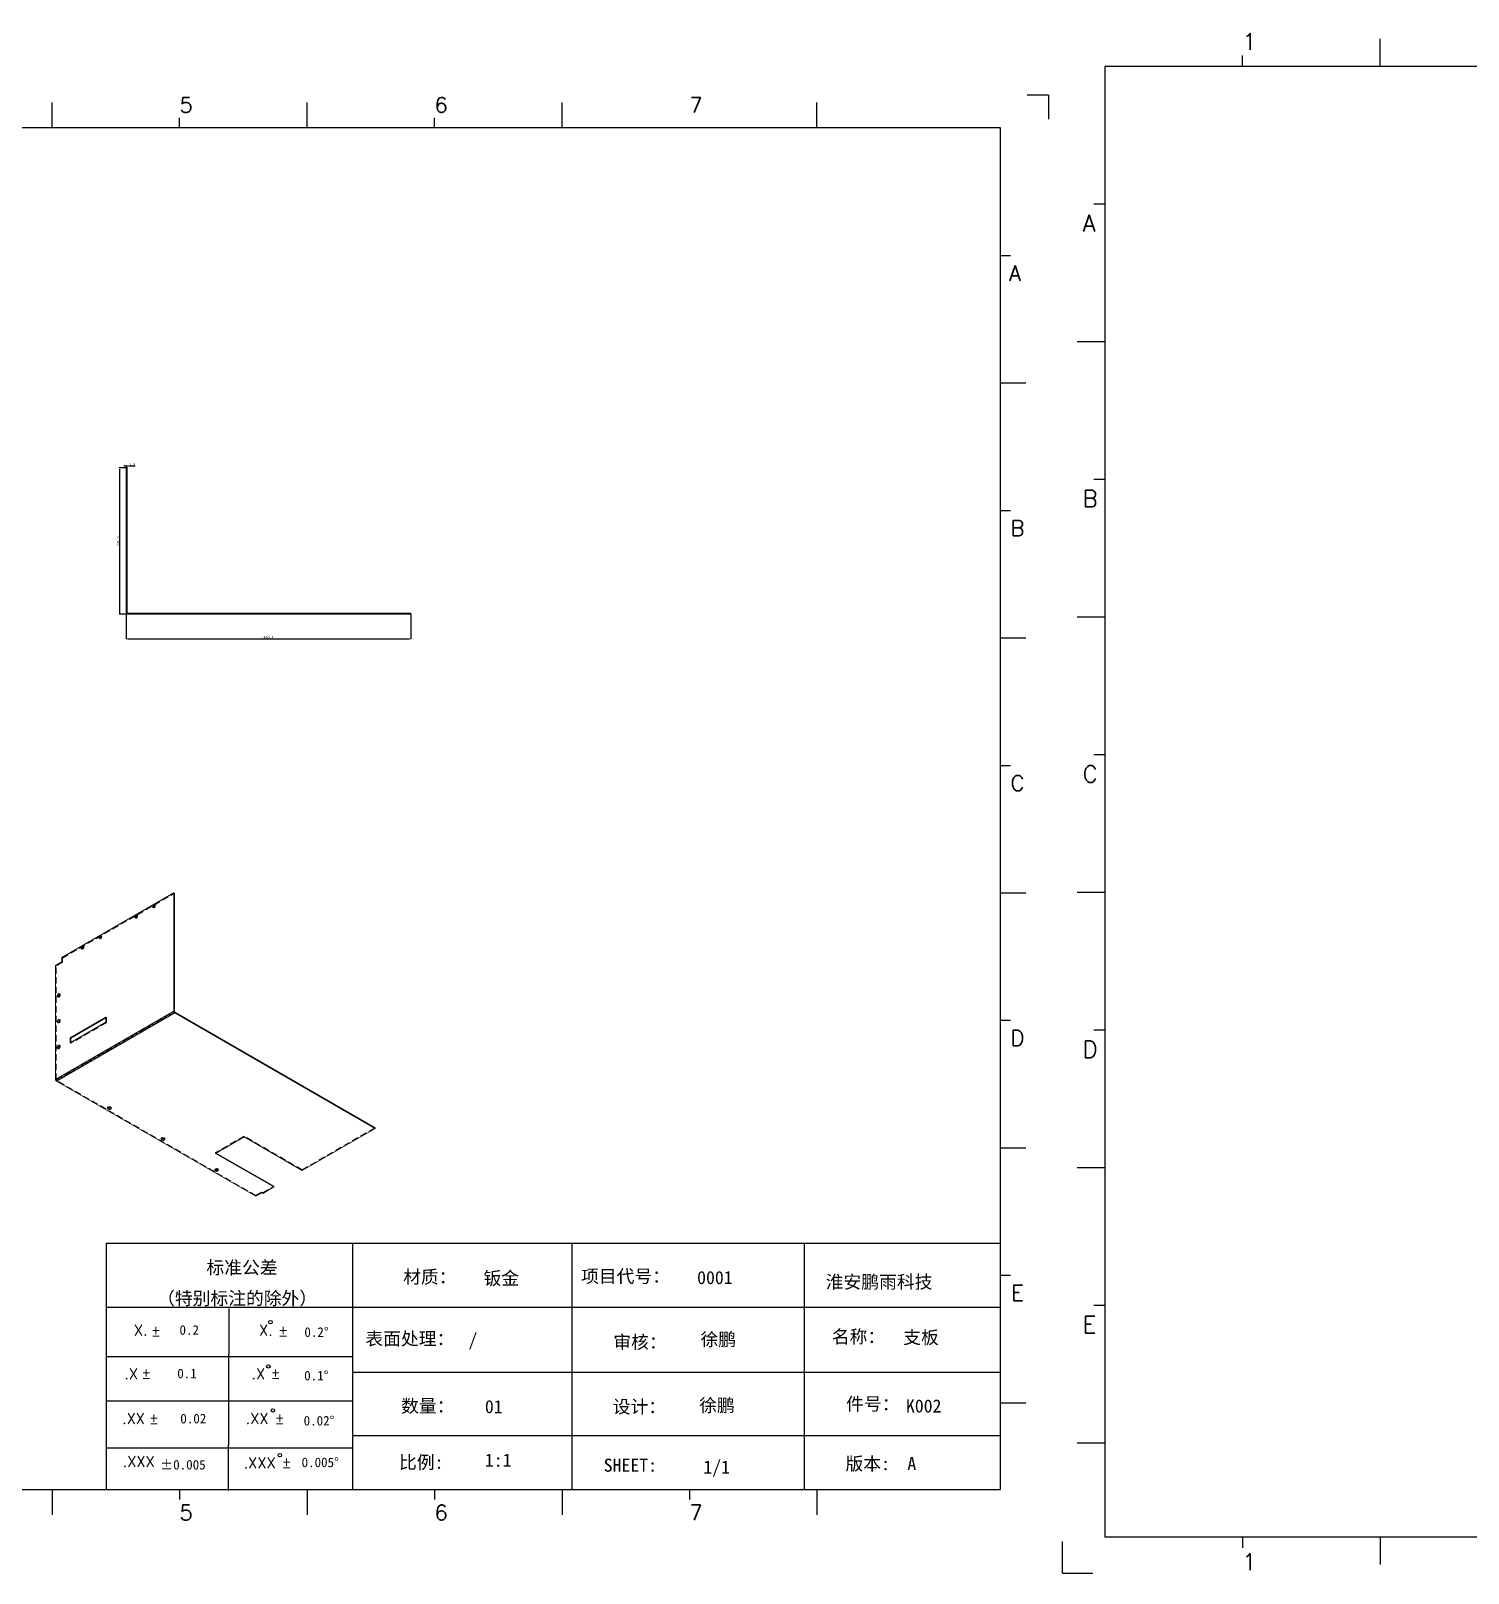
# Model space of a CAD drawing. Extents: x 83 to 30050, y -7164 to 695.
# Drawn here: x 6298 to 8573, y -6968 to -4528 of the extents above; entities that cross this region are included whole.
import ezdxf
from ezdxf.enums import TextEntityAlignment as Align

# ---------------------------------------------------------------- set-up
doc = ezdxf.new("R2010")
doc.units = 0
doc.header["$LTSCALE"] = 8
doc.header["$MEASUREMENT"] = 0
doc.header["$PDSIZE"] = 5
doc.linetypes.add('HIDDEN', pattern=[1.905, 1.27, -0.635])
doc.layers.get('0').update_dxf_attribs({"linetype": 'CONTINUOUS'})
doc.layers.get('Defpoints').update_dxf_attribs({"linetype": 'CONTINUOUS'})
doc.layers.add('41', color=3, linetype='CONTINUOUS')
doc.layers.add('dim', color=82, linetype='CONTINUOUS', lineweight=9)
doc.styles.add('SIMPLEX', font='SIMPLEX')
doc.styles.get("Standard").update_dxf_attribs({"font": '', "height": 4})
doc.styles.get('Standard').set_extended_font_data('SimSun')
doc.dimstyles.new('ISO-25', dxfattribs={"dimtxt": 6, "dimasz": 2.5, "dimexe": 1.25, "dimexo": 0.625, "dimtad": 1, "dimdec": 1, "dimzin": 1, "dimdsep": 46, "dimtxsty": 'Standard', "dimcen": 2.5, "dimadec": 0, "dimazin": 0, "dimtm": 1e-09, "dimtfac": 1, "dimtdec": 1, "dimtmove": 0, "dimatfit": 3, "dimfxl": 1, "dimtolj": 1, "dimtzin": 0, "dimarcsym": 0})

# ---------------------------------------------------------------- blocks, each defined once
blk = doc.blocks.new('A$C0BB32EA6')
at = {"layer": '41', "linetype": 'Continuous'}
for p, q in [((630.37, 437.94), (623.79, 437.94)), ((630.37, 437.94), (630.37, 430.59)), ((0, 0), (0, 8.98)), ((0, 0), (8.64, 0))]:
    blk.add_line(p, q, dxfattribs=at)
at = {"layer": '41'}
for p, q in [((90.21, 427.84), (90.21, 435.66)), ((168.4, 427.84), (168.4, 435.66)), ((168.4, 427.84), (168.4, 435.66)), ((168.4, 427.84), (168.4, 435.66)), ((246.58, 427.84), (246.58, 435.66)), ((246.58, 427.84), (246.58, 435.66)), ((324.77, 427.84), (324.77, 435.66)), ((402.96, 427.84), (402.96, 435.66)), ((481.15, 427.84), (481.15, 435.66)), ((559.34, 427.84), (559.34, 435.66)), ((51.11, 427.84), (51.11, 430.97)), ((129.3, 427.84), (129.3, 430.97)), ((129.3, 427.84), (129.3, 430.97)), ((129.3, 427.84), (129.3, 430.97)), ((207.49, 427.84), (207.49, 430.97)), ((207.49, 427.84), (207.49, 430.97)), ((285.68, 427.84), (285.68, 430.97)), ((363.87, 427.84), (363.87, 430.97)), ((442.06, 427.84), (442.06, 430.97)), ((615.63, 427.84), (12.02, 427.84)), ((12.02, 427.84), (12.02, 10.32)), ((615.63, 10.32), (615.63, 427.84)), ((12.02, 388.75), (8.89, 388.75)), ((615.63, 388.75), (618.76, 388.75)), ((12.02, 349.66), (4.2, 349.66)), ((615.63, 349.66), (623.45, 349.66)), ((12.02, 310.56), (8.89, 310.56)), ((615.63, 310.56), (618.76, 310.56)), ((12.02, 271.47), (4.2, 271.47)), ((615.63, 271.47), (623.45, 271.47)), ((12.02, 232.37), (8.89, 232.37)), ((615.63, 232.37), (618.76, 232.37)), ((12.02, 193.28), (4.2, 193.28)), ((615.63, 193.28), (623.45, 193.28)), ((12.02, 154.18), (8.89, 154.18)), ((615.63, 154.18), (618.76, 154.18)), ((12.02, 115.09), (4.2, 115.09)), ((615.63, 115.09), (623.45, 115.09)), ((341.34, 85.85), (615.63, 85.85)), ((341.34, 85.85), (341.34, 10.32)), ((416.87, 85.85), (416.87, 10.32)), ((484.16, 85.85), (484.16, 10.32)), ((555.4, 85.7), (555.4, 10.17)), ((12.02, 76), (8.89, 76)), ((615.63, 76), (618.76, 76)), ((615.63, 66.14), (341.34, 66.14)), ((378.86, 10.02), (379.1, 65.84)), ((341.34, 51.12), (416.87, 51.12)), ((615.63, 46.17), (416.87, 46.17)), ((12.02, 36.9), (4.2, 36.9)), ((341.34, 37.5), (401.12, 37.5)), ((341.34, 37.5), (416.87, 37.5)), ((615.63, 36.9), (623.45, 36.9)), ((615.63, 26.74), (416.87, 26.74)), ((341.34, 23.05), (401.87, 23.05)), ((341.34, 23.05), (401.87, 23.05)), ((341.34, 23.05), (401.87, 23.05)), ((341.34, 23.05), (401.87, 23.05)), ((341.34, 23.05), (401.87, 23.05)), ((341.34, 23.05), (416.87, 23.05)), ((12.02, 10.32), (615.63, 10.32)), ((51.11, 10.32), (51.11, 7.19)), ((90.21, 10.32), (90.21, 2.5)), ((129.3, 10.32), (129.3, 7.19)), ((168.4, 10.32), (168.4, 2.5)), ((207.49, 10.32), (207.49, 7.19)), ((246.58, 10.32), (246.58, 2.5)), ((285.68, 10.32), (285.68, 7.19)), ((324.77, 10.32), (324.77, 2.5)), ((326.34, 10.32), (401.87, 10.32)), ((363.87, 10.32), (363.87, 7.19)), ((402.96, 10.32), (402.96, 2.5)), ((442.06, 10.32), (442.06, 7.19)), ((481.15, 10.32), (481.15, 2.5)), ((520.24, 10.32), (520.24, 7.19)), ((559.34, 10.32), (559.34, 2.5))]:
    blk.add_line(p, q, dxfattribs=at)
for centre in [(391.73, 61.61), (391.07, 48.04), (392.49, 34.54), (394.6, 20.83)]:
    blk.add_circle(centre, 0.516, dxfattribs=at)
at = {"layer": '41', "style": 'SIMPLEX'}
for s, height, p in [('1', 4.69, (51.11, 432.54)), ('2', 4.69, (129.3, 432.54)), ('3', 4.69, (207.49, 432.54)), ('4', 4.69, (285.68, 432.54)), ('5', 4.69, (363.87, 432.54)), ('6', 4.69, (442.06, 432.54)), ('7', 4.69, (520.24, 432.54)), ('A', 4.75, (5.76, 380.93)), ('A', 4.75, (618.27, 380.93)), ('B', 4.75, (5.76, 302.74)), ('B', 4.75, (618.72, 302.74)), ('C', 4.75, (5.76, 224.55)), ('C', 4.75, (618.72, 224.55)), ('D', 4.75, (5.76, 146.37)), ('D', 4.75, (618.72, 146.37)), ('E', 4.75, (5.76, 68.18)), ('E', 4.75, (618.95, 68.18)), ('X.', 3.284, (349.84, 57.49)), ('%%p', 3.284, (355.04, 57.36)), ('X.', 3.284, (388.21, 57.49)), ('%%p', 3.284, (394.07, 57.36)), ('.X', 3.284, (346.89, 44.16)), ('%%p', 3.284, (352.09, 44.33)), ('.X', 3.284, (385.9, 44.16)), ('%%p', 3.284, (391.76, 44.33)), ('.XX', 3.284, (346.2, 30.42)), ('%%p', 3.284, (354.44, 30.46)), ('.XX', 3.284, (384.11, 30.42)), ('%%p', 3.284, (393.01, 30.46)), ('.XXX', 3.284, (383.48, 16.83)), ('%%p', 3.284, (395.11, 16.95)), ('1', 4.69, (51.11, 0.87)), ('2', 4.69, (129.3, 0.87)), ('3', 4.69, (207.49, 0.87)), ('4', 4.69, (285.68, 0.87)), ('5', 4.69, (363.87, 0.87)), ('6', 4.69, (442.06, 0.87)), ('7', 4.69, (520.24, 0.87))]:
    blk.add_text(s, height=height, dxfattribs=at).set_placement(p)
at = {"layer": '41', "linetype": 'Continuous'}
for s, p in [('标准公差', (372.08, 76.36)), ('材质：', (432.42, 73.5)), ('项目代号：', (486.99, 73.71)), ('淮安鹏雨科技', (562.04, 71.96)), ('（特别标注的除外）', (356.94, 66.94)), ('表面处理：', (420.83, 54.55)), ('审核：', (496.9, 53.5)), ('名称：', (563.9, 55.18)), ('数量：', (431.79, 33.91)), ('设计：', (496.69, 33.7)), ('件号：', (568.32, 34.55)), ('比例:', (431.16, 16.65)), ('SHEET:', (493.95, 15.75)), ('1/1', (524.5, 15.18)), ('版本:', (568.11, 16.23))]:
    blk.add_text(s, height=4, dxfattribs=at).set_placement(p)
at = {"layer": '41'}
for s, p in [('0.2', (363.82, 57.75)), ('0.2%%D', (402.12, 57.11)), ('0.1', (363.14, 44.41)), ('0.1%%D', (402.07, 43.76)), ('0.02', (364.07, 30.58)), ('0.02%%D', (401.9, 29.93)), ('0.005%%D', (401.27, 17.16))]:
    blk.add_text(s, height=2.929, dxfattribs=at).set_placement(p)
at = {"layer": '41', "style": 'SIMPLEX'}
blk.add_text('.XXX', height=3.284, dxfattribs=at).set_placement((351.31, 18.87), align=Align.MIDDLE_CENTER)
at = {"layer": '41'}
blk.add_text('%%P0.005', height=2.929, dxfattribs=at).set_placement((364.87, 17.89), align=Align.MIDDLE_CENTER)
at = {"layer": '41', "linetype": 'Continuous'}
for tag, p in [('材质', (457.07, 73.08)), ('代号', (522.6, 73.29)), ('表面处理', (452.44, 54.13)), ('审核', (523.65, 54.34)), ('名称', (585.81, 54.97)), ('数量', (457.5, 33.7)), ('设计', (523.23, 34.13)), ('件号', (586.65, 33.91)), ('比例', (457.5, 17.28)), ('版本', (587.08, 16.23))]:
    blk.add_attdef(tag, p, '', height=4, dxfattribs=at)
blk = doc.blocks.new('*D1466')
at = {"layer": 'Defpoints', "color": 0}
for p in [(6448.8, -5219.6), (6438.2, -5451.1), (6451, -5451.1)]:
    blk.add_point(p, dxfattribs=at)
at = {"layer": 'dim', "color": 0, "lineweight": -2}
for p, q in [((6448.3, -5219.6), (6437.7, -5219.6)), ((6438.2, -5221.6), (6438.2, -5449.1)), ((6450.5, -5451.1), (6437.7, -5451.1))]:
    blk.add_line(p, q, dxfattribs=at)
at = {"layer": 'dim', "color": 0}
for points in [[(6437.9, -5221.6), (6438.5, -5221.6), (6438.2, -5219.6)], [(6437.9, -5449.1), (6438.5, -5449.1), (6438.2, -5451.1)]]:
    blk.add_solid(points, dxfattribs=at)
at = {"layer": 'dim', "color": 0, "insert": (6435.7, -5335.4), "char_height": 4, "attachment_point": 5, "rotation": 90}
blk.add_mtext('\\A1;231.5', dxfattribs=at)
blk = doc.blocks.new('*D1467')
at = {"layer": 'Defpoints', "color": 0}
for p in [(6448.8, -5448.9), (6898.9, -5451.1), (6898.9, -5490)]:
    blk.add_point(p, dxfattribs=at)
at = {"layer": 'dim', "color": 0, "lineweight": -2}
for p, q in [((6448.8, -5449.4), (6448.8, -5490.5)), ((6898.9, -5451.6), (6898.9, -5490.5)), ((6450.8, -5490), (6896.9, -5490))]:
    blk.add_line(p, q, dxfattribs=at)
at = {"layer": 'dim', "color": 0}
for points in [[(6450.8, -5489.6), (6450.8, -5490.3), (6448.8, -5490)], [(6896.9, -5489.6), (6896.9, -5490.3), (6898.9, -5490)]]:
    blk.add_solid(points, dxfattribs=at)
at = {"layer": 'dim', "color": 0, "insert": (6673.9, -5487.5), "char_height": 4, "attachment_point": 5}
blk.add_mtext('\\A1;450.2', dxfattribs=at)
blk = doc.blocks.new('*D1546')
at = {"layer": 'Defpoints', "color": 0}
for p in [(6448.8, -5219.6), (6450.3, -5216.3), (6450.3, -5219.6)]:
    blk.add_point(p, dxfattribs=at)
at = {"layer": 'dim', "color": 0, "lineweight": -2}
for p, q in [((6446.8, -5216.3), (6444.8, -5216.3)), ((6448.8, -5219.1), (6448.8, -5215.8)), ((6448.8, -5216.3), (6450.3, -5216.3)), ((6450.3, -5219.1), (6450.3, -5215.8)), ((6452.3, -5216.3), (6462.8, -5216.3))]:
    blk.add_line(p, q, dxfattribs=at)
at = {"layer": 'dim', "color": 0}
for points in [[(6446.8, -5216), (6446.8, -5216.7), (6448.8, -5216.3)], [(6452.3, -5216), (6452.3, -5216.7), (6450.3, -5216.3)]]:
    blk.add_solid(points, dxfattribs=at)
at = {"layer": 'dim', "color": 0, "insert": (6458.5, -5213.8), "char_height": 4, "attachment_point": 5}
blk.add_mtext('\\A1;1.5', dxfattribs=at)

msp = doc.modelspace()

# ---------------------------------------------------------------- linework, layer by layer
at = {"color": 7, "linetype": 'Continuous', "lineweight": 15}
for p, q in [((6448.769, -5448.872), (6448.769, -5219.608)), ((6450.269, -5219.608), (6448.769, -5219.608)), ((6450.269, -5448.872), (6450.269, -5219.608)), ((6450.269, -5448.872), (6448.769, -5448.872)), ((6451.006, -5449.608), (6451.006, -5451.108)), ((6451.006, -5449.608), (6898.939, -5449.608)), ((6451.006, -5451.108), (6898.939, -5451.108)), ((6898.939, -5449.608), (6898.939, -5451.108)), ((6346.746, -5994.397), (6524.23, -5891.937)), ((6524.23, -6079.14), (6524.23, -5891.937)), ((6525.29, -5892.55), (6524.23, -5891.937)), ((6525.29, -6079.753), (6525.29, -5892.55)), ((6346.746, -6000.929), (6336.846, -6006.644)), ((6346.746, -5994.397), (6346.746, -6000.929)), ((6336.846, -6187.314), (6336.846, -6006.644)), ((6336.846, -6187.314), (6524.23, -6079.14)), ((6525.811, -6081.88), (6338.428, -6190.054)), ((6359.784, -6121.231), (6416.353, -6088.575)), ((6416.353, -6096.74), (6359.784, -6129.397)), ((6360.845, -6121.843), (6416.353, -6089.799)), ((6416.353, -6088.575), (6416.353, -6096.74)), ((6525.29, -6079.753), (6524.23, -6079.14)), ((6525.811, -6080.655), (6525.811, -6081.88)), ((6525.811, -6080.655), (6842.548, -6263.503)), ((6525.811, -6081.88), (6842.548, -6264.728)), ((6359.784, -6129.397), (6359.784, -6121.231)), ((6359.784, -6121.231), (6360.845, -6121.843)), ((6360.845, -6128.784), (6360.845, -6121.843)), ((6653.75, -6372.086), (6338.428, -6190.054)), ((6842.548, -6264.728), (6727.289, -6331.265)), ((6842.548, -6263.503), (6842.548, -6264.728)), ((6635.245, -6278.129), (6590.108, -6304.187)), ((6727.289, -6331.265), (6635.245, -6278.129)), ((6682.152, -6357.323), (6590.108, -6304.187)), ((6682.152, -6356.098), (6591.168, -6303.574)), ((6653.75, -6372.086), (6663.289, -6366.579)), ((6663.289, -6366.579), (6664.703, -6367.395)), ((6682.152, -6357.323), (6664.703, -6367.395)), ((6682.152, -6356.098), (6682.152, -6357.323))]:
    msp.add_line(p, q, dxfattribs=at)
at = {"color": 7, "linetype": 'HIDDEN', "lineweight": 0}
for p, q in [((6450.269, -5220.358), (6448.769, -5220.358)), ((6448.769, -5224.858), (6450.269, -5224.858)), ((6448.769, -5227.608), (6450.269, -5227.608)), ((6450.269, -5285.858), (6448.769, -5285.858)), ((6448.769, -5291.358), (6450.269, -5291.358)), ((6450.269, -5335.858), (6448.769, -5335.858)), ((6448.769, -5341.358), (6450.269, -5341.358)), ((6448.769, -5384.158), (6450.269, -5384.158)), ((6450.269, -5385.858), (6448.769, -5385.858)), ((6448.769, -5391.358), (6450.269, -5391.358)), ((6448.769, -5394.158), (6450.269, -5394.158)), ((6559.987, -5449.608), (6559.987, -5451.108)), ((6565.487, -5451.108), (6565.487, -5449.608)), ((6679.987, -5449.608), (6679.987, -5451.108)), ((6685.487, -5451.108), (6685.487, -5449.608)), ((6768.769, -5451.108), (6768.769, -5449.608)), ((6799.987, -5449.608), (6799.987, -5451.108)), ((6805.487, -5451.108), (6805.487, -5449.608)), ((6896.939, -5449.608), (6896.939, -5451.108)), ((6347.806, -5995.009), (6525.29, -5892.55)), ((6465.958, -5927.952), (6464.897, -5927.34)), ((6490.931, -5914.909), (6491.992, -5915.521)), ((6494.242, -5911.624), (6493.181, -5911.012)), ((6462.647, -5931.237), (6463.708, -5931.849)), ((6381.105, -5976.937), (6380.044, -5976.324)), ((6406.078, -5963.893), (6407.139, -5964.506)), ((6409.389, -5960.609), (6408.328, -5959.996)), ((6347.806, -6001.541), (6337.907, -6007.256)), ((6346.746, -5994.397), (6347.806, -5995.009)), ((6346.746, -6000.929), (6347.806, -6001.541)), ((6347.806, -6001.541), (6347.806, -5995.009)), ((6377.794, -5980.222), (6378.855, -5980.834)), ((6337.907, -6007.256), (6336.846, -6006.644)), ((6337.907, -6187.927), (6337.907, -6007.256)), ((6343.794, -6052.078), (6342.734, -6051.466)), ((6339.984, -6056.229), (6341.045, -6056.842)), ((6337.907, -6187.927), (6525.29, -6079.753)), ((6525.811, -6080.655), (6338.428, -6188.829)), ((6339.984, -6097.056), (6341.045, -6097.669)), ((6343.794, -6092.906), (6342.734, -6092.293)), ((6417.413, -6097.353), (6360.845, -6130.009)), ((6416.353, -6088.575), (6417.413, -6089.187)), ((6416.353, -6089.799), (6417.413, -6089.187)), ((6416.353, -6096.74), (6417.413, -6097.353)), ((6417.413, -6089.187), (6417.413, -6097.353)), ((6339.984, -6137.884), (6341.045, -6138.496)), ((6343.794, -6133.733), (6342.734, -6133.12)), ((6359.784, -6129.397), (6360.845, -6130.009)), ((6360.845, -6130.009), (6360.845, -6128.784)), ((6337.907, -6187.927), (6336.846, -6187.314)), ((6338.428, -6188.829), (6338.428, -6190.054)), ((6653.75, -6370.861), (6338.428, -6188.829)), ((6419.197, -6231.833), (6419.197, -6233.058)), ((6424.697, -6233.058), (6424.697, -6231.833)), ((6727.289, -6330.04), (6842.548, -6263.503)), ((6504.049, -6280.818), (6504.049, -6282.043)), ((6509.549, -6282.043), (6509.549, -6280.818)), ((6635.245, -6276.904), (6590.108, -6302.962)), ((6727.289, -6330.04), (6635.245, -6276.904)), ((6635.245, -6278.129), (6635.245, -6276.904)), ((6590.108, -6302.962), (6590.108, -6304.187)), ((6591.168, -6303.574), (6590.108, -6302.962)), ((6588.902, -6329.802), (6588.902, -6331.027)), ((6594.402, -6331.027), (6594.402, -6329.802)), ((6727.289, -6331.265), (6727.289, -6330.04)), ((6653.75, -6370.861), (6663.289, -6365.354)), ((6663.289, -6365.354), (6663.289, -6366.579)), ((6663.289, -6365.354), (6664.703, -6366.17)), ((6664.703, -6366.17), (6682.152, -6356.098)), ((6664.703, -6366.17), (6664.703, -6367.395)), ((6653.75, -6370.861), (6653.75, -6372.086))]:
    msp.add_line(p, q, dxfattribs=at)
at = {"color": 7, "linetype": 'Continuous', "lineweight": 15, "flags": 128}
for points in [[(6465.363, -5928.37), (6465.242, -5927.737), (6464.897, -5927.34), (6464.381, -5927.24), (6463.772, -5927.451), (6463.163, -5927.943), (6462.647, -5928.639), (6462.302, -5929.434), (6462.181, -5930.207), (6462.302, -5930.84), (6462.647, -5931.237), (6463.163, -5931.337), (6463.772, -5931.126), (6464.381, -5930.634), (6464.897, -5929.938), (6465.242, -5929.143), (6465.363, -5928.37)], [(6493.647, -5912.042), (6493.526, -5911.409), (6493.181, -5911.012), (6492.665, -5910.912), (6492.056, -5911.123), (6491.447, -5911.614), (6490.931, -5912.311), (6490.586, -5913.106), (6490.465, -5913.879), (6490.586, -5914.512), (6490.931, -5914.909), (6491.447, -5915.009), (6492.056, -5914.798), (6492.665, -5914.306), (6493.181, -5913.61), (6493.526, -5912.815), (6493.647, -5912.042)], [(6377.328, -5979.191), (6377.449, -5979.825), (6377.794, -5980.222), (6378.31, -5980.322), (6378.919, -5980.11), (6379.528, -5979.619), (6380.044, -5978.923), (6380.389, -5978.128), (6380.51, -5977.355), (6380.389, -5976.721), (6380.044, -5976.324), (6379.528, -5976.224), (6378.919, -5976.436), (6378.31, -5976.927), (6377.794, -5977.623), (6377.449, -5978.418), (6377.328, -5979.191)], [(6405.612, -5962.863), (6405.734, -5963.496), (6406.078, -5963.893), (6406.595, -5963.994), (6407.203, -5963.782), (6407.812, -5963.291), (6408.328, -5962.595), (6408.673, -5961.799), (6408.794, -5961.026), (6408.673, -5960.393), (6408.328, -5959.996), (6407.812, -5959.896), (6407.203, -5960.108), (6406.595, -5960.599), (6406.078, -5961.295), (6405.734, -5962.09), (6405.612, -5962.863)], [(6343.303, -6052.725), (6343.172, -6051.99), (6342.796, -6051.505), (6342.226, -6051.337), (6341.538, -6051.508), (6340.827, -6051.995), (6340.187, -6052.732), (6339.706, -6053.62), (6339.447, -6054.539), (6339.447, -6055.364), (6339.706, -6055.984), (6340.187, -6056.316), (6340.827, -6056.315), (6341.538, -6055.98), (6342.226, -6055.358), (6342.796, -6054.531), (6343.172, -6053.612), (6343.303, -6052.725)], [(6340.621, -6056.351), (6340.606, -6056.318), (6340.475, -6055.583)], [(6343.303, -6093.552), (6343.172, -6092.817), (6342.796, -6092.333), (6342.226, -6092.164), (6341.538, -6092.335), (6340.827, -6092.822), (6340.187, -6093.559), (6339.706, -6094.447), (6339.447, -6095.366), (6339.447, -6096.191), (6339.706, -6096.811), (6340.187, -6097.143), (6340.827, -6097.142), (6341.538, -6096.807), (6342.226, -6096.185), (6342.796, -6095.358), (6343.172, -6094.439), (6343.303, -6093.552)], [(6340.621, -6097.178), (6340.606, -6097.145), (6340.475, -6096.41)], [(6343.303, -6134.379), (6343.172, -6133.644), (6342.796, -6133.16), (6342.226, -6132.991), (6341.538, -6133.162), (6340.827, -6133.649), (6340.187, -6134.386), (6339.706, -6135.274), (6339.447, -6136.193), (6339.447, -6137.018), (6339.706, -6137.638), (6340.187, -6137.97), (6340.827, -6137.969), (6341.538, -6137.634), (6342.226, -6137.012), (6342.796, -6136.185), (6343.172, -6135.266), (6343.303, -6134.379)], [(6340.621, -6138.005), (6340.606, -6137.972), (6340.475, -6137.237)], [(6420.002, -6231.936), (6419.431, -6232.417), (6419.2, -6232.985), (6419.339, -6233.563), (6419.831, -6234.072), (6420.608, -6234.445), (6421.567, -6234.63), (6422.576, -6234.603), (6423.501, -6234.368), (6424.215, -6233.955), (6424.624, -6233.422), (6424.67, -6232.839), (6424.349, -6232.286), (6423.703, -6231.837), (6422.821, -6231.553), (6421.82, -6231.472), (6420.836, -6231.606), (6420.002, -6231.936)], [(6504.855, -6280.92), (6504.284, -6281.401), (6504.052, -6281.969), (6504.192, -6282.547), (6504.684, -6283.057), (6505.461, -6283.429), (6506.42, -6283.615), (6507.429, -6283.588), (6508.354, -6283.352), (6509.068, -6282.94), (6509.476, -6282.406), (6509.523, -6281.823), (6509.202, -6281.27), (6508.556, -6280.821), (6507.673, -6280.537), (6506.672, -6280.457), (6505.689, -6280.59), (6504.855, -6280.92)], [(6589.708, -6329.904), (6589.137, -6330.386), (6588.905, -6330.954), (6589.045, -6331.532), (6589.537, -6332.041), (6590.314, -6332.414), (6591.272, -6332.599), (6592.282, -6332.572), (6593.206, -6332.337), (6593.921, -6331.924), (6594.329, -6331.391), (6594.376, -6330.808), (6594.055, -6330.255), (6593.409, -6329.806), (6592.526, -6329.522), (6591.525, -6329.441), (6590.541, -6329.575), (6589.708, -6329.904)]]:
    msp.add_lwpolyline(points, dxfattribs=at)
at = {"color": 7, "linetype": 'HIDDEN', "lineweight": 0, "flags": 128}
for points in [[(6465.294, -5927.876), (6465.441, -5927.852), (6465.958, -5927.952), (6466.302, -5928.349), (6466.424, -5928.982), (6466.302, -5929.755), (6465.958, -5930.55), (6465.441, -5931.247), (6464.833, -5931.738), (6464.224, -5931.95), (6463.708, -5931.849), (6463.363, -5931.452), (6463.31, -5931.313)], [(6493.579, -5911.548), (6493.726, -5911.524), (6494.242, -5911.624), (6494.587, -5912.021), (6494.708, -5912.654), (6494.587, -5913.427), (6494.242, -5914.222), (6493.726, -5914.919), (6493.117, -5915.41), (6492.508, -5915.622), (6491.992, -5915.521), (6491.647, -5915.124), (6491.594, -5914.985)], [(6380.442, -5976.861), (6380.589, -5976.836), (6381.105, -5976.937), (6381.45, -5977.334), (6381.571, -5977.967), (6381.45, -5978.74), (6381.105, -5979.535), (6380.589, -5980.231), (6379.98, -5980.723), (6379.371, -5980.934), (6378.855, -5980.834), (6378.51, -5980.437), (6378.457, -5980.298)], [(6408.726, -5960.532), (6408.873, -5960.508), (6409.389, -5960.609), (6409.734, -5961.006), (6409.855, -5961.639), (6409.734, -5962.412), (6409.389, -5963.207), (6408.873, -5963.903), (6408.264, -5964.394), (6407.655, -5964.606), (6407.139, -5964.506), (6406.794, -5964.109), (6406.742, -5963.97)], [(6343.158, -6051.957), (6343.591, -6051.992), (6344.073, -6052.324), (6344.331, -6052.944), (6344.331, -6053.769), (6344.073, -6054.688), (6343.591, -6055.576), (6342.952, -6056.313), (6342.24, -6056.8), (6341.553, -6056.971), (6340.982, -6056.802), (6340.621, -6056.351)], [(6343.158, -6092.784), (6343.591, -6092.819), (6344.073, -6093.151), (6344.331, -6093.771), (6344.331, -6094.596), (6344.073, -6095.515), (6343.591, -6096.403), (6342.952, -6097.14), (6342.24, -6097.627), (6341.553, -6097.798), (6340.982, -6097.63), (6340.621, -6097.178)], [(6343.158, -6133.611), (6343.591, -6133.646), (6344.073, -6133.978), (6344.331, -6134.598), (6344.331, -6135.423), (6344.073, -6136.342), (6343.591, -6137.23), (6342.952, -6137.967), (6342.24, -6138.454), (6341.553, -6138.625), (6340.982, -6138.457), (6340.621, -6138.005)], [(6420.002, -6230.711), (6419.431, -6231.192), (6419.2, -6231.76), (6419.339, -6232.338), (6419.409, -6232.446)], [(6424.484, -6232.446), (6424.624, -6232.197), (6424.67, -6231.614), (6424.349, -6231.061), (6423.703, -6230.612), (6422.821, -6230.328), (6421.82, -6230.247), (6420.836, -6230.381), (6420.002, -6230.711)], [(6504.855, -6279.695), (6504.284, -6280.176), (6504.052, -6280.744), (6504.192, -6281.322), (6504.262, -6281.43)], [(6509.337, -6281.43), (6509.476, -6281.181), (6509.523, -6280.598), (6509.202, -6280.045), (6508.556, -6279.596), (6507.673, -6279.312), (6506.672, -6279.232), (6505.689, -6279.365), (6504.855, -6279.695)], [(6589.708, -6328.68), (6589.137, -6329.161), (6588.905, -6329.729), (6589.045, -6330.307), (6589.115, -6330.415)], [(6594.189, -6330.415), (6594.329, -6330.166), (6594.376, -6329.583), (6594.055, -6329.03), (6593.409, -6328.581), (6592.526, -6328.297), (6591.525, -6328.216), (6590.541, -6328.35), (6589.708, -6328.68)]]:
    msp.add_lwpolyline(points, dxfattribs=at)
at = {"color": 7, "linetype": 'Continuous', "lineweight": 15}
for centre, radius, start, end in [((6451.006, -5448.872), 2.237, 180, 270), ((6451.006, -5448.872), 0.737, 180, 270), ((6466.268, -5930.73), 3.015, 108.842349, 191.163027), ((6494.552, -5914.401), 3.015, 108.842349, 191.163027), ((6381.415, -5979.714), 3.015, 108.842349, 191.163027), ((6409.7, -5963.386), 3.015, 108.842349, 191.163027), ((6344.124, -6055.477), 3.651, 105.353822, 181.655086), ((6344.124, -6096.304), 3.651, 105.353822, 181.655086), ((6527.663, -6078.984), 3.437, 182.605478, 237.394522), ((6526.421, -6079.701), 1.132, 182.605478, 237.394522), ((6344.124, -6137.131), 3.651, 105.353822, 181.655086), ((6340.28, -6187.158), 3.437, 182.605478, 237.394522), ((6421.947, -6229.944), 3.563, 224.599337, 315.400663), ((6506.799, -6278.928), 3.563, 224.599337, 315.400663), ((6591.652, -6327.913), 3.563, 224.599337, 315.400663)]:
    msp.add_arc(centre, radius, start, end, dxfattribs=at)
at = {"color": 7, "linetype": 'HIDDEN', "lineweight": 0}
msp.add_arc((6339.038, -6187.875), 1.132, 182.605478, 237.394522, dxfattribs=at)

# ---------------------------------------------------------------- block references
at = {"layer": '41', "linetype": 'Continuous'}
for p, xscale, yscale, zscale, values in [((7930.342, -6968.389), 5.57256278015916, 5.572562780159387, 5.572562780160003, {'版本': 'A', '件号': 'K003', '名称': '支板', '设计': '徐鹏', '审核': '徐鹏', '代号': '0001', '比例': '1:1', '数量': '01', '表面处理': '/', '材质': '钣金'}), ((4655.731, -6889.157), 5.159780351999416, 5.159780351999416, 5.159780352000002, {'版本': 'A', '件号': 'K002', '名称': '支板', '设计': '徐鹏', '审核': '徐鹏', '代号': '0001', '比例': '1:1', '数量': '01', '表面处理': '/', '材质': '钣金'})]:
    msp.add_blockref('A$C0BB32EA6', p, dxfattribs=dict(at, xscale=xscale, yscale=yscale, zscale=zscale)).add_auto_attribs(values)

# ---------------------------------------------------------------- dimensions: what is measured, and where the dimension line sits
at = {"layer": 'dim'}
dim = msp.add_linear_dim(base=(6438.197, -5451.108), p1=(6448.769, -5219.608), p2=(6451.006, -5451.108), angle=90, dimstyle='ISO-25', override={"dimtxt": 2.5, "dimasz": 2, "dimexe": 0.49975, "dimexo": 0.49975, "dimgap": 0.49975}, dxfattribs=at)
dim.commit()
dim.dimension.update_dxf_attribs({"geometry": '*D1466', "text_midpoint": (6435.697, -5335.358)})
for base, p1, p2, picture, middle in [((6450.269, -5216.342), (6448.769, -5219.608), (6450.269, -5219.608), '*D1546', (6458.535, -5213.842)), ((6898.939, -5489.962), (6448.769, -5448.872), (6898.939, -5451.108), '*D1467', (6673.854, -5487.462))]:
    dim = msp.add_linear_dim(base=base, p1=p1, p2=p2, dimstyle='ISO-25', override={"dimtxt": 2.5, "dimasz": 2, "dimexe": 0.49975, "dimexo": 0.49975, "dimgap": 0.49975}, dxfattribs=at)
    dim.commit()
    dim.dimension.update_dxf_attribs({"geometry": picture, "text_midpoint": middle})

doc.saveas('drawing.dxf')
